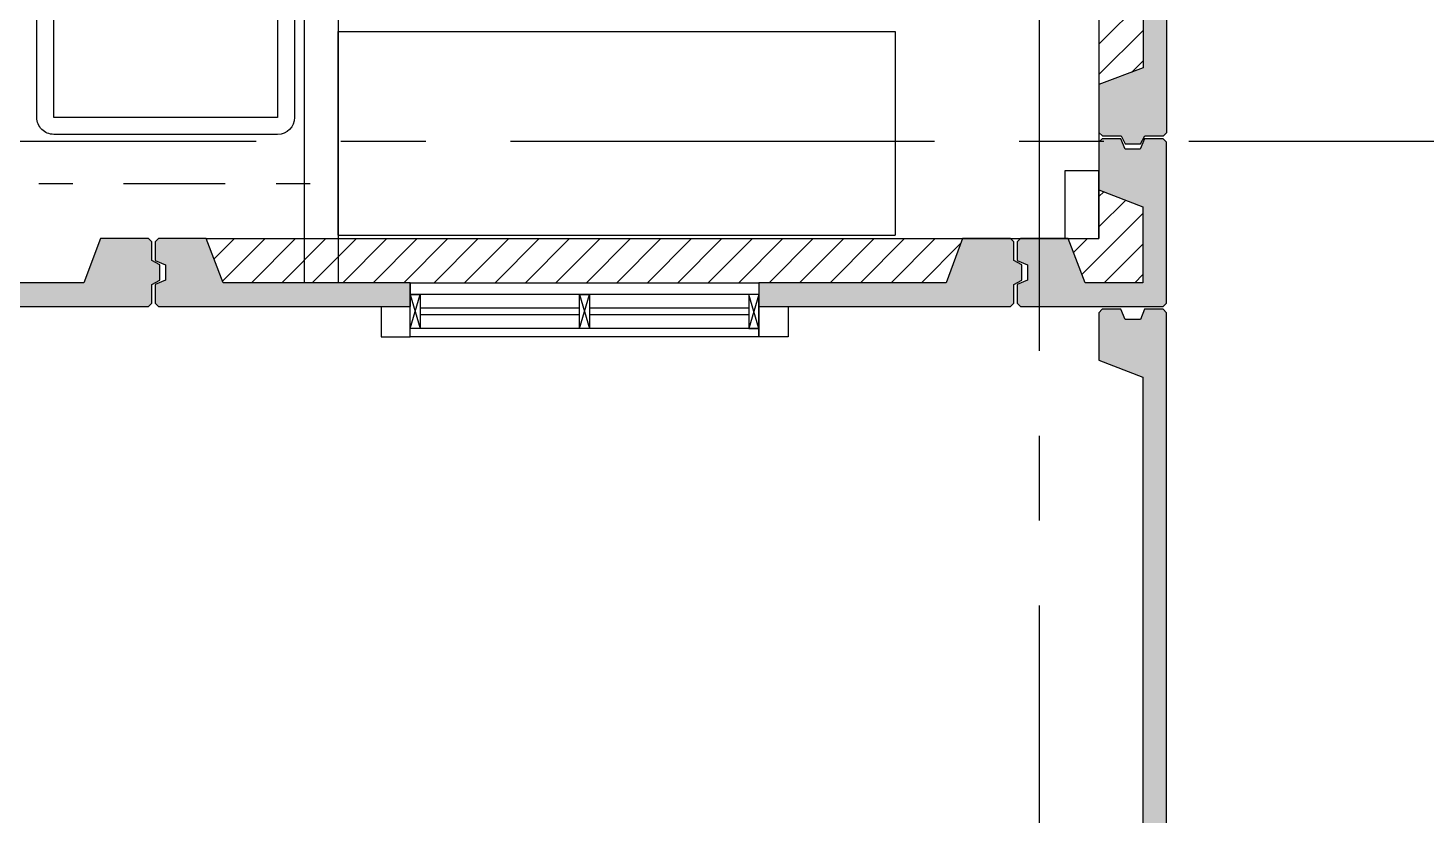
# Model space of a CAD drawing. Extents: x -28 to 149, y -33 to 76.
# Drawn here: x 53.018 to 57.14, y 2.295 to 4.614 of the extents above; entities that cross this region are included whole.
import ezdxf

# ---------------------------------------------------------------- set-up
doc = ezdxf.new("R2010")
doc.units = 0
for name, pattern in [('CENTER', [2, 1.25, -0.25, 0.25, -0.25]), ('DASHDOT', [1, 0.5, -0.25, 0, -0.25]), ('DASHDOT2', [12.7, 6.35, -3.175, 0, -3.175])]:
    doc.linetypes.add(name, pattern=pattern)
doc.layers.add('01', color=1, linetype='Continuous', lineweight=25)
for name, color, linetype in [('arq-columnas', 5, 'Continuous'), ('arq-ejes', 1, 'DASHDOT2'), ('arq-ejes-principales', 1, 'CENTER'), ('arq-equipamiento', 1, 'Continuous'), ('arq-hatch', 252, 'Continuous'), ('arq-mobiliario', 1, 'Continuous'), ('arq-paredes-liv', 3, 'Continuous'), ('arq-prefafricado', 1, 'Continuous'), ('arq-ventanas', 2, 'Continuous')]:
    doc.layers.add(name, color=color, linetype=linetype)

# ---------------------------------------------------------------- blocks, each defined once
blk = doc.blocks.new('C78')
at = {"linetype": 'Continuous'}
blk.add_lwpolyline([(1.200000000000387, -0.3300000000000411, -0.4142135623732141), (1.150000000000432, -0.3799999999999957), (0.05000000000006814, -0.3799999999999955, -0.414213562373095), (1.136262177050582e-13, -0.3300000000000409), (-1.136262177050582e-13, 0.3300000000000409, -0.414213562373095), (0.04999999999984091, 0.3799999999999955), (1.149999999999977, 0.3799999999999952, -0.414213562373095), (1.199999999999932, 0.3300000000000407)], format="xyb", close=True, dxfattribs=at)
blk.add_lwpolyline([(1.150000000000659, -0.3299999999998138), (0.05000000000029552, -0.3300000000000409), (0.0499999999998409, 0.3300000000000409), (1.149999999999977, 0.3300000000000407)], close=True, dxfattribs=at)
blk = doc.blocks.new('DIV-V')
for p, q in [((0.0299288507647642, 0.04002293031685715), (-7.225119236870664e-05, -0.05997673908938569)), ((0.02992774880580989, -0.0599770696770727), (-7.114923341439844e-05, 0.04002326090454415))]:
    blk.add_line(p, q)
blk.add_lwpolyline([(0.02992907092267139, 0.04002293031443109), (0.02992796896371708, -0.05997706967949874), (-7.203103446151715e-05, -0.05997673909181174), (-7.092907550720895e-05, 0.04002326090211809)], close=True)
blk = doc.blocks.new('ASRFWR')
at = {"layer": 'arq-hatch'}
h = blk.add_hatch(color=256, dxfattribs=at)
h.paths.add_polyline_path([(88.12243954477341, 122.7026314484923), (88.11903125779887, 122.7060397354672), (88.05469299768069, 122.7060397354672), (88.044939544774, 122.6826314484923), (87.99993954477438, 122.6826314484928), (87.99018609186844, 122.7060397354672), (87.92584783174922, 122.7060397354672), (87.92243954477405, 122.7026314484919), (87.92243954477405, 122.562631448492), (88.05243954477416, 122.5126314484918), (88.05200986101974, 122.2887569637257), (87.88200986102, 122.2887569637257), (87.83200986101981, 122.4187569637258), (87.74714431909771, 122.4187569637258), (87.74714431909771, 122.2187569637264), (88.11243954477368, 122.2187569637264), (88.12243954477344, 122.2287569637262)])
h.paths.add_polyline_path([(88.11243954477456, 122.7126314484921), (88.05743954477472, 122.7126314484925), (88.05469299768069, 122.7060397354672), (88.11903125779887, 122.7060397354672)], flags=17)
h.paths.add_polyline_path([(87.98743954477456, 122.7126314484925), (87.93243954477427, 122.7126314484925), (87.92584783174922, 122.7060397354672), (87.99018609186844, 122.7060397354672)], flags=17)
h.paths.add_polyline_path([(87.74714431909771, 122.4187569637258), (87.69200986101994, 122.4187569637258), (87.68200986101927, 122.4087569637256), (87.68200986101927, 122.3537569637253), (87.71200986101901, 122.3412569637254), (87.71200986101947, 122.2962569637258), (87.68200986101927, 122.2837569637251), (87.68200986101972, 122.2287569637253), (87.69200986101949, 122.2187569637264), (87.74714431909771, 122.2187569637264)])
h.paths.add_polyline_path([(88.1231529763993, 123.2143353170499), (88.05315297639959, 123.2143353170499), (88.05315297640004, 122.9214929370582), (87.92315297639993, 122.8729215084867), (87.92315297640039, 122.7314929370577), (87.93315297639833, 122.7214929370583), (87.98815297639953, 122.7214929370579), (88.0006529763998, 122.697492937058), (88.04565297639988, 122.697492937058), (88.05815297640015, 122.7214929370579), (88.11315297639953, 122.7214929370583), (88.12315297639975, 122.7314929370586)])
h = blk.add_hatch(color=256, dxfattribs=at)
h.paths.add_polyline_path([(82.59373616191085, 122.2836629416247), (82.61773616191074, 122.296162941625), (82.61773616191074, 122.3411629416246), (82.5937361619104, 122.3536629416249), (82.59373616191085, 122.4086629416252), (82.58373616191064, 122.4186629416245), (82.44230759048249, 122.4186629416245), (82.39373616191058, 122.2886629416244), (80.26702974064945, 122.2886629416244), (80.21702974064927, 122.4186629416245), (80.0770297406494, 122.4186629416245), (80.06702974064872, 122.4086629416242), (80.06702974064872, 122.353662941624), (80.09702974064847, 122.3411629416241), (80.09702974064892, 122.2961629416245), (80.06702974064872, 122.2836629416238), (80.06702974064918, 122.228662941624), (80.07702974064894, 122.2186629416251), (82.58373616191064, 122.2186629416251), (82.5937361619104, 122.2286629416249)])
h.paths.add_polyline_path([(84.3803334856312, 122.2886629416244), (84.93040282791169, 122.2886629416239), (84.97897425648269, 122.4186629416245), (85.12040282791129, 122.4186629416245), (85.13040282791196, 122.4086629416247), (85.13040282791106, 122.3536629416253), (85.1544028279114, 122.3411629416241), (85.1544028279114, 122.2961629416245), (85.13040282791151, 122.2836629416247), (85.13040282791106, 122.2286629416244), (85.12040282791084, 122.2186629416251), (84.38033348563211, 122.2186629416251)])
h.paths.add_polyline_path([(82.60369640664983, 122.2836629416233), (82.63369640664958, 122.2961629416245), (82.63369640664912, 122.3411629416241), (82.60369640664938, 122.3536629416244), (82.60369640664938, 122.4086629416242), (82.6136964066505, 122.418662941624), (82.75369640664992, 122.4186629416245), (82.8036964066501, 122.2886629416244), (83.35176205705928, 122.2886629416248), (83.35176205705973, 122.2186629416251), (82.61369640665005, 122.2186629416251), (82.60369640664983, 122.228662941624)])
h = blk.add_hatch(color=256, dxfattribs=at)
h.paths.add_polyline_path([(86.92051193638015, 122.2886629416248), (87.47204961628002, 122.2886629416248), (87.52062104485283, 122.4186629416249), (87.66204961628053, 122.4186629416249), (87.67204961628074, 122.4086629416256), (87.67204961627984, 122.3536629416258), (87.69604961628063, 122.3411629416246), (87.69604961628063, 122.2961629416254), (87.67204961628074, 122.2836629416247), (87.67204961627984, 122.2286629416249), (87.66204961628053, 122.2186629416256), (86.9205119363806, 122.2186629416256)])
h.paths.add_polyline_path([(85.14036307265003, 122.2836629416242), (85.17036307264978, 122.296162941625), (85.17036307264978, 122.341162941625), (85.14036307265003, 122.3536629416244), (85.14036307265003, 122.4086629416247), (85.1503630726507, 122.4186629416245), (85.29036307265103, 122.4186629416245), (85.34036307265076, 122.2886629416248), (85.89194050780868, 122.2886629416248), (85.89194050780914, 122.2186629416251), (85.15036307265025, 122.2186629416256), (85.14036307265094, 122.2286629416244)])
blk.add_hatch(color=256, dxfattribs=at).paths.add_polyline_path([(88.12254431911948, 122.2004184918709), (88.11254431912108, 122.2104184918703), (88.0575443191208, 122.2104184918712), (88.04504431912007, 122.180418491871), (88.00004431912045, 122.180418491871), (87.98754431912063, 122.2104184918707), (87.93254431911988, 122.2104184918703), (87.92254431912012, 122.20041849187), (87.92254431911967, 122.0604184918697), (88.05254431912068, 122.0104184918709), (88.05254431911978, 120.1799275718622), (88.12254431911948, 120.1799275718622)])
blk.add_line((86.92051193638015, 122.2886629416248), (86.92051193638015, 122.2186629416256))
at = {"layer": 'arq-prefafricado'}
for p, q in [((87.93243954477427, 122.7126314484925), (87.92243954477405, 122.7026314484919)), ((87.92243954477405, 122.7026314484919), (87.92243954477405, 122.562631448492)), ((87.98743954477456, 122.7126314484925), (87.93243954477427, 122.7126314484925)), ((87.99993954477438, 122.6826314484928), (87.98743954477456, 122.7126314484925)), ((88.044939544774, 122.6826314484923), (87.99993954477438, 122.6826314484928)), ((88.05743954477472, 122.7126314484925), (88.044939544774, 122.6826314484923)), ((88.11243954477456, 122.7126314484921), (88.05743954477472, 122.7126314484925)), ((88.12243954477341, 122.7026314484923), (88.11243954477456, 122.7126314484921)), ((88.12243954477344, 122.2287569637262), (88.12243954477341, 122.7026314484923)), ((87.92243954477405, 122.562631448492), (88.05243954477416, 122.5126314484918)), ((88.05243954477416, 122.5126314484918), (88.05200986101974, 122.2887569637257)), ((87.69200986101994, 122.4187569637258), (87.68200986101927, 122.4087569637256)), ((87.68200986101927, 122.4087569637256), (87.68200986101927, 122.3537569637253)), ((87.83200986101981, 122.4187569637258), (87.69200986101994, 122.4187569637258)), ((87.88200986102, 122.2887569637257), (87.83200986101981, 122.4187569637258)), ((87.68200986101927, 122.3537569637253), (87.71200986101901, 122.3412569637254)), ((87.71200986101901, 122.3412569637254), (87.71200986101947, 122.2962569637258)), ((85.89194050780868, 122.2886629416248), (85.89194050780868, 122.2186629416256)), ((87.71200986101947, 122.2962569637258), (87.68200986101927, 122.2837569637251)), ((87.68200986101927, 122.2837569637251), (87.68200986101972, 122.2287569637253)), ((88.05200986101974, 122.2887569637257), (87.88200986102, 122.2887569637257)), ((87.68200986101972, 122.2287569637253), (87.69200986101949, 122.2187569637264)), ((88.11243954477368, 122.2187569637264), (88.12243954477344, 122.2287569637262)), ((87.69200986101949, 122.2187569637264), (88.11243954477368, 122.2187569637264))]:
    blk.add_line(p, q, dxfattribs=at)
for points in [[(88.11315297639953, 122.7214929370583), (88.1231529763993, 122.7314929370581), (88.1231529763993, 125.2348262370587), (88.11315297640044, 125.2448262370584), (88.0581529764006, 125.2448262370589), (88.04565297639988, 125.2148262370587), (88.00065297640026, 125.2148262370592), (87.98815297640044, 125.2448262370589), (87.93315297640015, 125.2448262370589), (87.92315297639993, 125.2348262370582), (87.92315297639993, 125.0948262370584), (88.05315297640004, 125.0448262370582), (88.05315297640004, 122.9214929370582), (87.92315297639993, 122.8729215084863), (87.92315297639993, 122.7314929370581), (87.93315297639924, 122.7214929370579), (87.98815297639953, 122.7214929370583), (88.0006529763998, 122.697492937058), (88.04565297639942, 122.697492937058), (88.0581529763997, 122.7214929370579)], [(88.11254431911976, 119.6919123324827), (88.12254431911953, 119.7019123324825), (88.12254431911953, 122.2002457077395), (88.11254431912067, 122.2102457077393), (88.05754431912084, 122.2102457077398), (88.04504431912011, 122.1802457077396), (88.00004431912049, 122.18024570774), (87.98754431912067, 122.2102457077398), (87.93254431912038, 122.2102457077398), (87.92254431912016, 122.2002457077391), (87.92254431912016, 122.0602457077392), (88.05254431912027, 122.010245707739), (88.05254431912027, 119.8919123324825), (87.92254431912016, 119.8433409039106), (87.92254431912016, 119.7019123324825), (87.93254431911947, 119.6919123324823), (87.98754431911976, 119.6919123324827), (87.98754431911976, 119.6919123324827), (88.05754431911993, 119.6919123324823), (88.05754431911993, 119.6919123324823)]]:
    blk.add_lwpolyline(points, close=True, dxfattribs=at)
for points in [[(84.3803334856312, 122.2186629416251), (85.12040282791129, 122.2186629416251), (85.13040282791106, 122.2286629416249), (85.13040282791151, 122.2836629416247), (85.1544028279114, 122.296162941625), (85.1544028279114, 122.3411629416246), (85.13040282791106, 122.3536629416249), (85.13040282791151, 122.4086629416252), (85.12040282791129, 122.4186629416245), (84.97897425648314, 122.4186629416245), (84.97897425648314, 122.4186629416245), (84.93040282791124, 122.2886629416244), (84.3803334856312, 122.2886629416244)], [(85.89194050780868, 122.2886629416248), (85.34036307265076, 122.2886629416248), (85.29036307265058, 122.4186629416249), (85.29036307265058, 122.4186629416249), (85.1503630726507, 122.4186629416249), (85.14036307265003, 122.4086629416247), (85.14036307265003, 122.3536629416244), (85.17036307264978, 122.3411629416246), (85.17036307265023, 122.296162941625), (85.14036307265003, 122.2836629416242), (85.14036307265049, 122.2286629416244), (85.15036307265025, 122.2186629416256), (85.89194050780868, 122.2186629416256)], [(86.92051193638015, 122.2186629416256), (87.66204961628053, 122.2186629416256), (87.67204961628029, 122.2286629416253), (87.67204961628074, 122.2836629416252), (87.69604961628063, 122.2961629416254), (87.69604961628063, 122.341162941625), (87.67204961628029, 122.3536629416253), (87.67204961628074, 122.4086629416256), (87.66204961628053, 122.4186629416249), (87.52062104485238, 122.4186629416249), (87.52062104485238, 122.4186629416249), (87.47204961628047, 122.2886629416248), (86.92051193638015, 122.2886629416248)]]:
    blk.add_lwpolyline(points, dxfattribs=at)
blk.add_lwpolyline([(87.6784086670794, 122.4187569637258, 0.0004414242129931812), (87.67823209749741, 122.41875711961), (87.67823209749741, 122.41875711961)], format="xyb", dxfattribs=at)
at = {"layer": 'arq-ventanas'}
for p, q in [((86.92051212004124, 122.2536700154219), (85.89194069146977, 122.2536700154219)), ((86.39122625882744, 122.1936700154224), (85.92194054454156, 122.1936700154224)), ((86.39122633229142, 122.2136700154219), (85.92194061800554, 122.2136700154219)), ((86.89051197311308, 122.1936700154224), (86.42122625882719, 122.1936700154224)), ((86.89051204657706, 122.2136700154219), (86.42122633229162, 122.2136700154219)), ((86.92051212004124, 122.1536700154224), (85.89194069146977, 122.1536700154224))]:
    blk.add_line(p, q, dxfattribs=at)
blk.add_lwpolyline([(86.92051193638015, 122.288662941623), (86.92051193638106, 122.1286700154237), (85.8919405078096, 122.1286700154237), (85.89194050780868, 122.2886629416239)], close=True, dxfattribs=at)
for points in [[(85.80622622209565, 122.2186629416256), (85.80622622209565, 122.1286700154237), (85.8919405078096, 122.1286700154237), (85.89194050780868, 122.2186629416256)], [(87.00622622209364, 122.2186629416256), (87.00622622209364, 122.1286700154237), (86.9205119363797, 122.1286700154237), (86.9205119363806, 122.2186629416256)]]:
    blk.add_lwpolyline(points, dxfattribs=at)
at = {"layer": 'arq-ventanas', "rotation": 179.9993686240186}
for p in [(85.92194054454156, 122.1936700154224), (86.42122625882719, 122.1936700154224)]:
    blk.add_blockref('DIV-V', p, dxfattribs=at)
at = {"layer": 'arq-ventanas', "extrusion": (0, 0, -1), "zscale": -1, "rotation": 179.9993686240186}
blk.add_blockref('DIV-V', (-86.890512266969, 122.1936700154224), dxfattribs=at)

msp = doc.modelspace()

# ---------------------------------------------------------------- hatches: boundary and pattern name
at = {"layer": 'arq-hatch'}
h = msp.add_hatch(dxfattribs=at)
h.set_pattern_fill('LINE', color=8, scale=0.02, angle=45, style=0)
h.set_pattern_definition([(45, (56.22398199809368, 4.974058382861983), (-0.04490128060534576, 0.04490128060534577), [])])
h.paths.add_polyline_path([(56.30600865730202, 6.619962256844786), (56.17600865730191, 6.669962256844968), (56.17600865730191, 4.448057528272869), (56.30600865730202, 4.496628956844773)])
h.paths.add_polyline_path([(56.30529522567613, 4.087767468278415), (56.17600865730191, 4.13749307149941), (56.17600865730191, 3.993798961411528), (56.08490170426827, 3.993798961411528), (56.13486554192197, 3.863892983512272), (56.30486554192171, 3.863892983512272)])
h.paths.add_polyline_path([(55.77347672575435, 3.993798961411528), (53.93223593912932, 3.993798961411528), (53.93223593912932, 3.863798961411419), (54.14479618871066, 3.863798961411419), (55.17336761728212, 3.8637989614096), (55.72490529718245, 3.863798961411419)])
h.paths.add_polyline_path([(53.93223593912932, 3.993798961411528), (53.83223593912933, 3.993798961411528), (53.83223593912933, 3.863798961411419), (53.93223593912932, 3.863798961411419)])
h.paths.add_polyline_path([(53.83223593912933, 3.993798961411528), (53.54321875355255, 3.993798961411528), (53.59321875355273, 3.863798961411419), (53.83223593912933, 3.863798961411419)])
h.paths.add_polyline_path([(-0.1775675511737447, 4.530301499119588), (-0.3075675511738538, 4.480301499119406), (-0.3075675511740247, 4.281175755253856), (-0.1775675511737447, 4.281175755253856)])
h.paths.add_polyline_path([(-0.1775675511737447, 4.281175755253856), (-0.3075675511740247, 4.281175755253856), (-0.3075675511741319, 4.156248674855462), (-0.1775675511737447, 4.156248674855462)])
h.paths.add_polyline_path([(1.37251321419285e-13, 4.080301499119315), (-0.1775675511737447, 4.080301499119315), (-0.1775675511737447, 4.156248674855462), (-0.3075675511741319, 4.156248674855462), (-0.3075675511743086, 3.950301499119206), (1.373623437217475e-13, 3.950301499119206)])
h.paths.add_polyline_path([(0.2724324488256187, 4.080301499119315), (1.37251321419285e-13, 4.080301499119315), (1.373623437217475e-13, 3.950301499119206), (0.2224324488254368, 3.950301499119206)])
h.paths.add_polyline_path([(10.31379033288275, 5.619865962700397), (8.257142611808199, 5.623766266041931), (8.277230645562263, 5.570001234524184), (8.771615710164546, 5.570001234524184), (9.800187138736014, 5.570001234525094), (10.29461159127646, 5.570001234524184)])
h.paths.add_polyline_path([(10.34461166678732, 5.700001430852073), (8.228659216990359, 5.700001234524294), (8.257142611808199, 5.623766266041931), (10.31379033288275, 5.619865962700397)])
h.paths.add_polyline_path([(12.77186041000926, 5.70000165606335), (10.65600032329583, 5.700001459744141), (10.6862049361635, 5.619159701775529), (12.73926984729565, 5.615266193008217)])
h.paths.add_polyline_path([(12.73926984729565, 5.615266193008217), (10.6862049361635, 5.619159701775529), (10.70457183601598, 5.57000123452373), (11.19895690061826, 5.57000123452373), (12.22745637034701, 5.570001234524639), (12.22745637034701, 5.570054729545831), (12.72188082288699, 5.570054729545831)])
h.paths.add_polyline_path([(13.10000806253763, 5.700001686510395), (13.08326947076065, 5.700001684957312), (13.10000806669441, 5.655201325252637)])
h.paths.add_polyline_path([(56.30600865728155, 8.637581237802323), (56.17539999976537, 8.68781533684715), (56.17539999976537, 8.115932301673467), (56.17539999976537, 8.099932301673448), (56.17539999976537, 8.050000016309607), (56.30600865728155, 8.050000016309607)])
h.paths.add_polyline_path([(56.30600865728155, 8.050000016309607), (56.17539999976537, 8.050000016309607), (56.17539999976537, 7.231248674855436), (55.99999999999969, 7.231248674855436), (56.17500000058232, 7.225637476233731), (55.99999999999969, 7.220026277685955), (56.17500000058114, 7.220026277674677), (56.17500000053065, 6.981013967508702), (56.30600865728155, 7.029962256844641)])
h.paths.add_polyline_path([(49.64607865073343, 35.07997706555039), (48.55731647327632, 35.07997706555039), (48.50874504470469, 34.94997706555102), (49.64607865073343, 34.94997706555084)])
h.paths.add_polyline_path([(50.57969741898926, 35.07997706555039), (49.64607865073343, 35.07997706555039), (49.64607865073343, 34.94997706555084), (50.62969741898929, 34.94997706555068)])
h.paths.add_polyline_path([(51.07886280582277, 35.07997706555039), (50.9882688475622, 35.07997706555039), (50.93969741899043, 34.94997706555063), (51.07886280582277, 34.94997706555061)])
h.paths.add_polyline_path([(51.2289076984398, 35.07997706555039), (51.07886280582277, 35.07997706555039), (51.07886280582277, 34.94997706555061), (51.22890797345813, 34.94997706555059)])
h.paths.add_polyline_path([(53.00564979327594, 35.07997706555039), (51.2289076984398, 35.07997706555039), (51.22890797345813, 34.94997706555059), (53.05564979327612, 34.94997706555031)])
h.paths.add_polyline_path([(20.51059059327002, 35.07997706555221), (19.99999814152908, 35.07997706555267), (19.99999814152908, 34.95017315362563), (20.51059059327001, 34.95017315362558)])
h.paths.add_polyline_path([(19.99999814152908, 35.07997706555267), (19.48201916469855, 35.07997706555312), (19.48201916469854, 34.95017315362568), (19.99999814152908, 34.95017315362563)])
h.paths.add_polyline_path([(42.08602666783047, 35.07997706555318), (41.05745523925901, 35.07997706555227), (41.05745523925901, 34.94997706555125), (42.08602666783047, 34.94997706555125)])
h.paths.add_polyline_path([(41.05745523925901, 35.07997706555136), (40.56303078671902, 35.07997706555136), (40.51303078671884, 34.94997706555125), (41.05745523925901, 34.94997706555125)])
h.paths.add_polyline_path([(42.58041173243276, 35.07997706555136), (42.08602666783047, 35.07997706555136), (42.08602666783047, 34.94997706555125), (42.62898316100466, 34.94997706555125)])
edge = h.paths.add_edge_path()
edge.add_line((34.57961790846905, 35.07997706555039), (34.39999998491088, 35.07997706557041))
edge.add_arc((34.39999998491088, 34.97997706557041), 0.1000000000000014, 90, 179.9999796695891)
edge.add_line((34.29999998491089, 34.97997710105367), (34.2999999742659, 34.94997706555029))
edge.add_line((34.2999999742659, 34.94997706555029), (34.62818933704096, 34.94997706555029))
edge.add_line((34.62818933704096, 34.94997706555029), (34.57961790846905, 35.07997706555039))
h.paths.add_polyline_path([(37.00557028275573, 35.07997706555039), (34.98818933704199, 35.07997706555039), (34.93818933704181, 34.94997706555029), (37.05414171132764, 34.94997706555029)])
h.paths.add_polyline_path([(39.43727672187918, 35.07997706555039), (37.41414171132867, 35.07997706555039), (37.36414171132849, 34.94997706555029), (39.48584815045108, 34.94997706555029)])
h.paths.add_polyline_path([(18.57302956231302, 35.08017315362565), (17.39987297742424, 35.08017315362565), (17.39987297742421, 34.95017315362587), (18.62160099088484, 34.95017315362576)])
h.paths.add_polyline_path([(19.48201916469855, 35.0799770655513), (18.98763410009627, 35.0799770655513), (18.93913593520056, 34.95017315362573), (19.48201916469854, 34.95017315362568)])
h.paths.add_polyline_path([(20.97314187190466, 35.0799770655513), (20.51059059327002, 35.0799770655513), (20.51059059327001, 34.95017315362558), (20.97314187190466, 34.95017315362554)])
h.paths.add_polyline_path([(8.51078850153818, 34.94997705460094), (8.559359934201375, 35.07997706555128), (10.57924069625454, 35.07997706555128), (10.62924069625472, 34.94997706555117)])
edge = h.paths.add_edge_path()
edge.add_line((10.94174080544213, 34.94997686622577), (10.99031230848725, 35.07997706555128))
edge.add_line((10.99031230848725, 35.07997706555128), (13.00769325420099, 35.07997706555128))
edge.add_line((13.00769325420099, 35.07997706555128), (13.03269325420109, 35.01497706555122))
edge.add_line((13.03269325420109, 35.01497706555122), (13.05769325420118, 34.94997706555117))
edge.add_line((13.05769325420118, 34.94997706555117), (10.94174087991535, 34.94997706555117))

# ---------------------------------------------------------------- linework, layer by layer
at = {"layer": '01'}
for p in [(56.17600865728144, 8.687581237802505), (53.54321875355255, 3.993798961411528)]:
    msp.add_line(p, (56.17600865730191, 3.993798961411528), dxfattribs=at)
at = {"layer": 'arq-columnas'}
msp.add_lwpolyline([(56.17529522567602, 3.993798961411528), (56.17529522567602, 4.193798961411527), (56.07529522567602, 4.193798961411527), (56.07529522567602, 3.993798961411528)], close=True, dxfattribs=at)
at = {"layer": 'arq-ejes', "linetype": 'DASHDOT', "ltscale": 0.6}
msp.add_line((44.90000011679803, 4.156210639486197), (53.93223593912932, 4.15621063948376), dxfattribs=at)
at = {"layer": 'arq-ejes-principales'}
for p, q in [((55.99999999999974, 36.91275821203831), (55.99999999999968, -2.67906063219958)), ((-5.559265674839601, 4.281175755253862), (60.00810302646561, 4.281175755253784))]:
    msp.add_line(p, q, dxfattribs=at)
at = {"layer": 'arq-mobiliario', "color": 8}
for p, q in [((53.93183593972926, 4.603639442525811), (55.5750000004599, 4.603639441114098)), ((53.93183593972926, 4.603639442525811), (53.93183593972926, 4.003639442525809)), ((55.5750000004599, 4.603639441114098), (55.5750000004599, 4.003639441144188)), ((53.93183593972926, 4.003639442525809), (55.57500000045992, 4.003639441144188))]:
    msp.add_line(p, q, dxfattribs=at)
at = {"layer": 'arq-paredes-liv'}
for p, q in [((53.83223593912935, 8.829066128928787), (53.83223593912933, 3.863798961411419)), ((53.93223593912933, 8.829066128928787), (53.93223593912932, 3.863798961411419)), ((53.93223593912932, 3.863798961411419), (53.83223593912933, 3.863798961411419))]:
    msp.add_line(p, q, dxfattribs=at)

# ---------------------------------------------------------------- block references
at = {"layer": 'arq-equipamiento', "rotation": 270}
msp.add_blockref('C78', (53.42419308052188, 5.500862957402894), dxfattribs=at)
at = {"layer": 'arq-hatch', "color": 2}
msp.add_blockref('ASRFWR', (-31.74714431909803, -118.4248639802134), dxfattribs=at)

doc.saveas('drawing.dxf')
